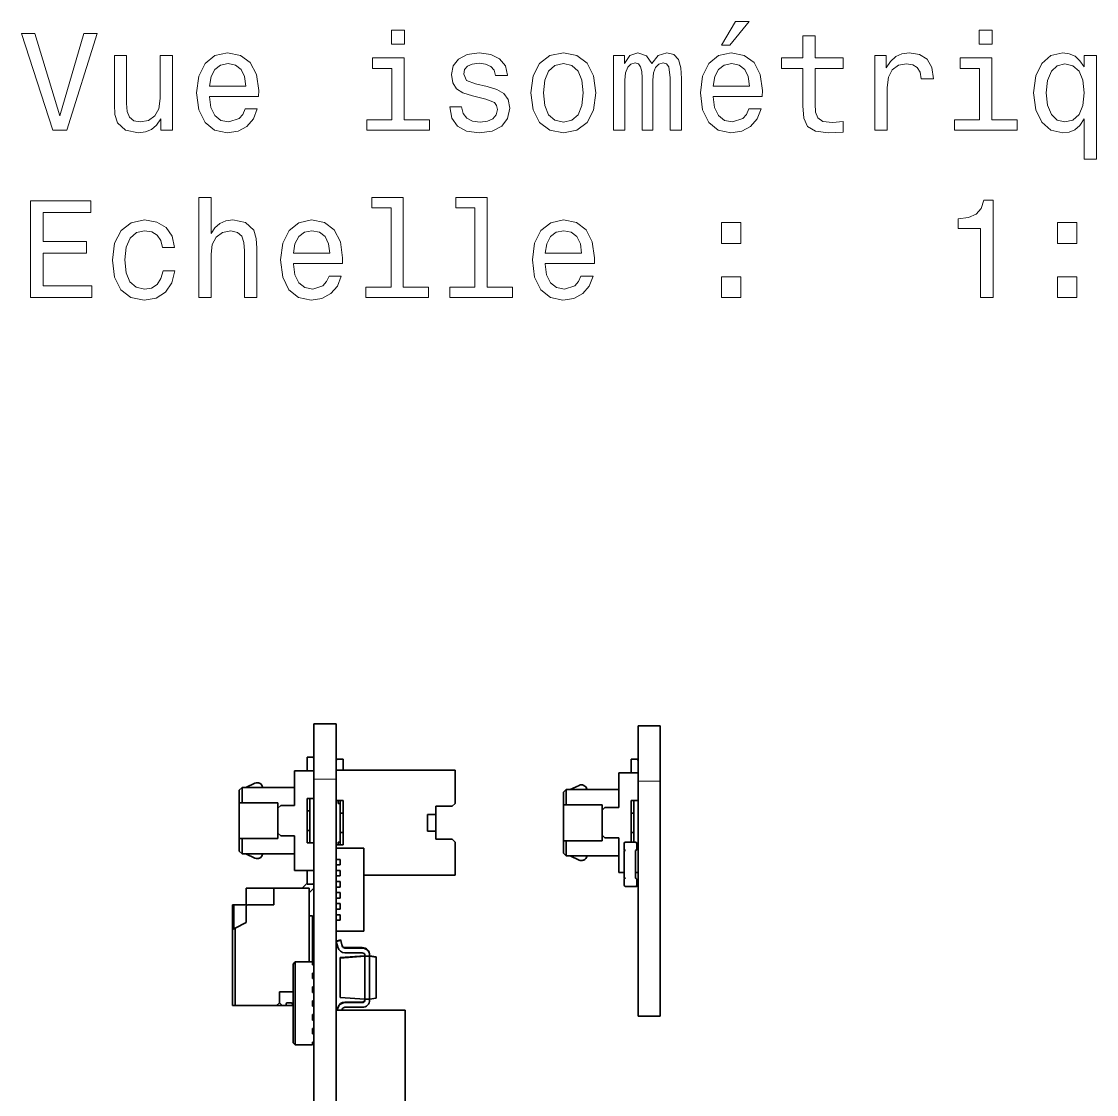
# Model space of a CAD drawing. Extents: x 386 to 1090, y 188 to 736.
# Drawn here: x 955.3 to 994.18, y 423.6 to 462.4 of the extents above; entities that cross this region are included whole.
import ezdxf

# ---------------------------------------------------------------- set-up
doc = ezdxf.new("R2010")
doc.units = 0

msp = doc.modelspace()

# ---------------------------------------------------------------- linework, layer by layer
at = {"color": 7, "lineweight": 35, "ltscale": 0.020126}
for p, q in [((966.678, 437), (965.873, 437)), ((977.596, 436.925), (978.401, 436.925)), ((977.596, 426.425), (978.401, 426.425))]:
    msp.add_line(p, q, dxfattribs=at)
at = {"color": 7, "lineweight": 35, "ltscale": 0.05}
for p, q in [((965.873, 435), (965.873, 437)), ((966.678, 435), (966.678, 437)), ((977.596, 434.925), (977.596, 436.925)), ((978.401, 434.925), (978.401, 436.925))]:
    msp.add_line(p, q, dxfattribs=at)
at = {"color": 7, "lineweight": 35, "ltscale": 0.0125}
for p, q in [((965.623, 435.8), (965.623, 435.3)), ((965.623, 435.8), (965.623, 435.3)), ((965.623, 435.8), (965.623, 435.3)), ((965.623, 435.8), (965.623, 435.3)), ((965.623, 435.8), (965.623, 435.3)), ((965.623, 435.8), (965.623, 435.3)), ((965.623, 435.8), (965.623, 435.3)), ((965.623, 435.8), (965.623, 435.3)), ((965.623, 435.8), (965.623, 435.3)), ((965.623, 435.8), (965.623, 435.3)), ((965.623, 435.8), (965.623, 435.3)), ((965.623, 435.8), (965.623, 435.3)), ((965.623, 435.8), (965.623, 435.3)), ((965.623, 435.8), (965.623, 435.3)), ((965.623, 435.8), (965.623, 435.3)), ((965.623, 435.8), (965.623, 435.3)), ((965.623, 435.8), (965.623, 435.3)), ((965.623, 435.8), (965.623, 435.3)), ((965.623, 435.8), (965.623, 435.3)), ((965.623, 435.8), (965.623, 435.3)), ((965.623, 435.8), (965.623, 435.3)), ((965.623, 435.8), (965.623, 435.3)), ((965.623, 435.8), (965.623, 435.3)), ((965.623, 435.8), (965.623, 435.3)), ((965.623, 435.8), (965.623, 435.3)), ((965.623, 435.8), (965.623, 435.3)), ((965.623, 435.8), (965.623, 435.3)), ((965.623, 435.8), (965.623, 435.3)), ((965.623, 435.8), (965.623, 435.3)), ((965.623, 435.8), (965.623, 435.3)), ((965.623, 435.8), (965.623, 435.3)), ((965.623, 435.8), (965.623, 435.3)), ((965.623, 435.8), (965.623, 435.3)), ((965.623, 435.8), (965.623, 435.3)), ((965.623, 435.8), (965.623, 435.3)), ((965.623, 435.8), (965.623, 435.3)), ((965.623, 435.8), (965.623, 435.3)), ((977.346, 435.725), (977.346, 435.225)), ((977.346, 435.725), (977.346, 435.225)), ((977.346, 435.725), (977.346, 435.225)), ((977.346, 435.725), (977.346, 435.225)), ((977.346, 435.725), (977.346, 435.225)), ((977.346, 435.725), (977.346, 435.225)), ((977.346, 435.725), (977.346, 435.225)), ((977.346, 435.725), (977.346, 435.225)), ((977.346, 435.725), (977.346, 435.225)), ((977.346, 435.725), (977.346, 435.225)), ((977.346, 435.725), (977.346, 435.225)), ((977.346, 435.725), (977.346, 435.225)), ((977.346, 435.725), (977.346, 435.225)), ((977.346, 435.725), (977.346, 435.225)), ((977.346, 435.725), (977.346, 435.225)), ((977.346, 435.725), (977.346, 435.225)), ((977.346, 435.725), (977.346, 435.225)), ((977.346, 435.725), (977.346, 435.225)), ((977.346, 435.725), (977.346, 435.225)), ((977.346, 435.725), (977.346, 435.225)), ((977.346, 435.725), (977.346, 435.225)), ((977.346, 435.725), (977.346, 435.225)), ((977.346, 435.725), (977.346, 435.225)), ((977.346, 435.725), (977.346, 435.225)), ((977.346, 435.725), (977.346, 435.225)), ((977.346, 435.725), (977.346, 435.225)), ((977.346, 435.725), (977.346, 435.225)), ((977.346, 435.725), (977.346, 435.225)), ((977.346, 435.725), (977.346, 435.225)), ((977.346, 435.725), (977.346, 435.225)), ((977.346, 435.725), (977.346, 435.225)), ((977.346, 435.725), (977.346, 435.225)), ((977.346, 435.725), (977.346, 435.225)), ((977.346, 435.725), (977.346, 435.225)), ((977.346, 435.725), (977.346, 435.225)), ((977.346, 435.725), (977.346, 435.225)), ((977.346, 435.725), (977.346, 435.225)), ((965.173, 434.05), (964.673, 434.05)), ((965.173, 434.05), (964.673, 434.05)), ((964.673, 434.05), (965.173, 434.05)), ((966.828, 433.625), (966.828, 434.125)), ((976.896, 433.975), (976.396, 433.975)), ((976.896, 433.975), (976.396, 433.975)), ((976.396, 433.975), (976.896, 433.975)), ((966.828, 433.225), (966.828, 432.725)), ((964.673, 432.95), (965.173, 432.95)), ((964.673, 432.95), (965.173, 432.95)), ((976.396, 432.875), (976.896, 432.875)), ((976.396, 432.875), (976.896, 432.875)), ((965.623, 431.2), (965.623, 431.7)), ((965.623, 431.2), (965.623, 431.7)), ((965.623, 431.2), (965.623, 431.7)), ((965.623, 431.2), (965.623, 431.7)), ((965.623, 431.2), (965.623, 431.7)), ((965.623, 431.2), (965.623, 431.7)), ((965.623, 431.2), (965.623, 431.7)), ((965.623, 431.2), (965.623, 431.7)), ((965.623, 431.2), (965.623, 431.7)), ((965.623, 431.2), (965.623, 431.7)), ((965.623, 431.2), (965.623, 431.7)), ((965.623, 431.2), (965.623, 431.7)), ((965.623, 431.2), (965.623, 431.7)), ((965.623, 431.2), (965.623, 431.7)), ((965.623, 431.2), (965.623, 431.7)), ((965.623, 431.2), (965.623, 431.7)), ((965.623, 431.2), (965.623, 431.7)), ((965.623, 431.2), (965.623, 431.7)), ((965.623, 431.2), (965.623, 431.7)), ((965.623, 431.2), (965.623, 431.7)), ((965.623, 431.2), (965.623, 431.7)), ((965.623, 431.2), (965.623, 431.7)), ((965.623, 431.2), (965.623, 431.7)), ((965.623, 431.2), (965.623, 431.7)), ((965.623, 431.2), (965.623, 431.7)), ((965.623, 431.2), (965.623, 431.7)), ((965.623, 431.2), (965.623, 431.7)), ((965.623, 431.2), (965.623, 431.7)), ((965.623, 431.2), (965.623, 431.7)), ((965.623, 431.2), (965.623, 431.7)), ((965.623, 431.2), (965.623, 431.7)), ((965.623, 431.2), (965.623, 431.7)), ((965.623, 431.2), (965.623, 431.7)), ((965.623, 431.2), (965.623, 431.7)), ((965.623, 431.2), (965.623, 431.7)), ((965.623, 431.2), (965.623, 431.7)), ((965.623, 431.2), (965.623, 431.7)), ((965.123, 427.312), (964.623, 427.312))]:
    msp.add_line(p, q, dxfattribs=at)
at = {"color": 7, "lineweight": 35, "ltscale": 0.005}
for p, q in [((965.823, 435.8), (965.623, 435.8)), ((965.823, 435.8), (965.623, 435.8)), ((965.823, 435.8), (965.623, 435.8)), ((965.823, 435.8), (965.623, 435.8)), ((965.823, 435.8), (965.623, 435.8)), ((965.823, 435.8), (965.623, 435.8)), ((965.823, 435.8), (965.623, 435.8)), ((965.823, 435.8), (965.623, 435.8)), ((965.823, 435.8), (965.623, 435.8)), ((965.823, 435.8), (965.623, 435.8)), ((965.823, 435.8), (965.623, 435.8)), ((965.823, 435.8), (965.623, 435.8)), ((965.823, 435.8), (965.623, 435.8)), ((965.823, 435.8), (965.623, 435.8)), ((965.823, 435.8), (965.623, 435.8)), ((965.823, 435.8), (965.623, 435.8)), ((965.823, 435.8), (965.623, 435.8)), ((965.823, 435.8), (965.623, 435.8)), ((965.823, 435.8), (965.623, 435.8)), ((965.823, 435.8), (965.623, 435.8)), ((965.823, 435.8), (965.623, 435.8)), ((965.823, 435.8), (965.623, 435.8)), ((965.823, 435.8), (965.623, 435.8)), ((965.823, 435.8), (965.623, 435.8)), ((965.823, 435.8), (965.623, 435.8)), ((965.823, 435.8), (965.623, 435.8)), ((965.823, 435.8), (965.623, 435.8)), ((965.823, 435.8), (965.623, 435.8)), ((965.823, 435.8), (965.623, 435.8)), ((965.823, 435.8), (965.623, 435.8)), ((965.823, 435.8), (965.623, 435.8)), ((965.823, 435.8), (965.623, 435.8)), ((965.823, 435.8), (965.623, 435.8)), ((965.823, 435.8), (965.623, 435.8)), ((965.823, 435.8), (965.623, 435.8)), ((965.823, 435.8), (965.623, 435.8)), ((965.823, 435.8), (965.623, 435.8)), ((966.728, 435.725), (966.928, 435.725)), ((977.546, 435.725), (977.346, 435.725)), ((977.546, 435.725), (977.346, 435.725)), ((977.546, 435.725), (977.346, 435.725)), ((977.546, 435.725), (977.346, 435.725)), ((977.546, 435.725), (977.346, 435.725)), ((977.546, 435.725), (977.346, 435.725)), ((977.546, 435.725), (977.346, 435.725)), ((977.546, 435.725), (977.346, 435.725)), ((977.546, 435.725), (977.346, 435.725)), ((977.546, 435.725), (977.346, 435.725)), ((977.546, 435.725), (977.346, 435.725)), ((977.546, 435.725), (977.346, 435.725)), ((977.546, 435.725), (977.346, 435.725)), ((977.546, 435.725), (977.346, 435.725)), ((977.546, 435.725), (977.346, 435.725)), ((977.546, 435.725), (977.346, 435.725)), ((977.546, 435.725), (977.346, 435.725)), ((977.546, 435.725), (977.346, 435.725)), ((977.546, 435.725), (977.346, 435.725)), ((977.546, 435.725), (977.346, 435.725)), ((977.546, 435.725), (977.346, 435.725)), ((977.546, 435.725), (977.346, 435.725)), ((977.546, 435.725), (977.346, 435.725)), ((977.546, 435.725), (977.346, 435.725)), ((977.546, 435.725), (977.346, 435.725)), ((977.546, 435.725), (977.346, 435.725)), ((977.546, 435.725), (977.346, 435.725)), ((977.546, 435.725), (977.346, 435.725)), ((977.546, 435.725), (977.346, 435.725)), ((977.546, 435.725), (977.346, 435.725)), ((977.546, 435.725), (977.346, 435.725)), ((977.546, 435.725), (977.346, 435.725)), ((977.546, 435.725), (977.346, 435.725)), ((977.546, 435.725), (977.346, 435.725)), ((977.546, 435.725), (977.346, 435.725)), ((977.546, 435.725), (977.346, 435.725)), ((977.546, 435.725), (977.346, 435.725)), ((964.573, 434.15), (964.573, 433.95)), ((964.573, 434.15), (964.573, 433.95)), ((976.296, 434.075), (976.296, 433.875)), ((976.296, 434.075), (976.296, 433.875)), ((964.573, 433.05), (964.573, 432.85)), ((964.573, 433.05), (964.573, 432.85)), ((976.296, 432.975), (976.296, 432.775)), ((976.296, 432.975), (976.296, 432.775)), ((966.828, 431.9), (966.828, 432.1)), ((966.828, 431.9), (966.828, 432.1)), ((966.828, 431.5), (966.828, 431.7)), ((966.828, 431.5), (966.828, 431.7)), ((977.096, 431.625), (976.896, 431.625)), ((977.096, 431.625), (976.896, 431.625)), ((965.823, 431.2), (965.623, 431.2)), ((965.823, 431.2), (965.623, 431.2)), ((966.828, 431.1), (966.828, 431.3)), ((966.828, 431.1), (966.828, 431.3)), ((966.828, 430.7), (966.828, 430.9)), ((966.828, 430.7), (966.828, 430.9)), ((966.828, 430.3), (966.828, 430.5)), ((966.828, 430.3), (966.828, 430.5)), ((966.828, 429.9), (966.828, 430.1)), ((966.828, 429.9), (966.828, 430.1)), ((965.823, 427.99), (965.823, 427.79)), ((965.873, 427.99), (965.873, 427.79)), ((965.823, 427.49), (965.823, 427.29)), ((965.873, 427.49), (965.873, 427.29)), ((965.823, 426.99), (965.823, 426.79)), ((964.523, 426.812), (964.723, 426.812)), ((965.823, 426.49), (965.823, 426.29)), ((965.823, 425.99), (965.823, 425.79))]:
    msp.add_line(p, q, dxfattribs=at)
at = {"color": 7, "lineweight": 35, "ltscale": 0.01125}
for p, q in [((965.873, 435.75), (965.873, 435.3)), ((965.873, 435.75), (965.873, 435.3)), ((977.596, 435.675), (977.596, 435.225)), ((977.596, 435.675), (977.596, 435.225)), ((963.173, 434.6), (963.173, 434.15)), ((963.173, 434.15), (963.173, 434.6)), ((963.173, 434.15), (963.173, 434.6)), ((965.723, 434.3), (965.723, 433.85)), ((965.723, 434.3), (965.723, 433.85)), ((974.896, 434.525), (974.896, 434.075)), ((974.896, 434.075), (974.896, 434.525)), ((974.896, 434.075), (974.896, 434.525)), ((966.828, 434.225), (966.828, 433.775)), ((977.446, 434.225), (977.446, 433.775)), ((977.446, 434.225), (977.446, 433.775)), ((965.723, 433.15), (965.723, 432.7)), ((965.723, 433.15), (965.723, 432.7)), ((963.173, 432.85), (963.173, 432.4)), ((963.173, 432.4), (963.173, 432.85)), ((963.173, 432.4), (963.173, 432.85)), ((966.828, 433.075), (966.828, 432.625)), ((974.896, 432.775), (974.896, 432.325)), ((974.896, 432.325), (974.896, 432.775)), ((974.896, 432.325), (974.896, 432.775)), ((965.873, 431.25), (965.873, 431.7)), ((965.873, 431.25), (965.873, 431.7)), ((977.596, 431.175), (977.596, 431.625)), ((977.596, 431.175), (977.596, 431.625)), ((963.423, 430.462), (963.423, 430.912)), ((962.973, 430.462), (963.423, 430.462))]:
    msp.add_line(p, q, dxfattribs=at)
at = {"color": 7, "lineweight": 35, "ltscale": 0.01}
for p, q in [((966.928, 435.725), (966.928, 435.325)), ((964.623, 427.312), (964.623, 426.912))]:
    msp.add_line(p, q, dxfattribs=at)
at = {"color": 7, "lineweight": 35, "ltscale": 0.014999}
for p, q in [((965.173, 434.7), (965.173, 435.3)), ((970.878, 434.025), (970.278, 434.025)), ((970.278, 432.825), (970.878, 432.825)), ((965.173, 431.7), (965.173, 432.3))]:
    msp.add_line(p, q, dxfattribs=at)
at = {"color": 7, "lineweight": 35, "ltscale": 0.011249}
for p, q in [((965.623, 435.3), (965.173, 435.3)), ((977.346, 435.225), (976.896, 435.225))]:
    msp.add_line(p, q, dxfattribs=at)
at = {"color": 7, "lineweight": 35, "ltscale": 0.017499}
for p, q in [((965.873, 435.3), (965.173, 435.3)), ((965.873, 435.3), (965.173, 435.3)), ((977.596, 435.225), (976.896, 435.225)), ((977.596, 435.225), (976.896, 435.225)), ((965.873, 431.7), (965.173, 431.7)), ((965.873, 431.7), (965.173, 431.7))]:
    msp.add_line(p, q, dxfattribs=at)
at = {"color": 7, "lineweight": 35, "ltscale": 0.03125}
for p, q in [((965.173, 435.3), (965.173, 434.05)), ((965.173, 435.3), (965.173, 434.05)), ((976.896, 435.225), (976.896, 433.975)), ((976.896, 435.225), (976.896, 433.975)), ((965.173, 432.95), (965.173, 431.7)), ((965.173, 432.95), (965.173, 431.7)), ((976.896, 432.875), (976.896, 431.625)), ((976.896, 432.875), (976.896, 431.625))]:
    msp.add_line(p, q, dxfattribs=at)
at = {"color": 7, "lineweight": 35, "ltscale": 0.001625}
msp.add_line((965.688, 435.3), (965.623, 435.3), dxfattribs=at)
at = {"color": 7, "lineweight": 35, "ltscale": 0.000875854}
msp.add_line((965.688, 435.3), (965.723, 435.3), dxfattribs=at)
at = {"color": 7, "lineweight": 35, "ltscale": 0.003749}
for p, q in [((965.873, 435.3), (965.723, 435.3)), ((977.596, 435.225), (977.446, 435.225)), ((965.723, 432.7), (965.873, 432.7)), ((965.873, 432.7), (965.723, 432.7)), ((965.723, 432.7), (965.873, 432.7)), ((966.678, 432.5), (966.828, 432.5)), ((966.678, 432.1), (966.828, 432.1)), ((966.828, 432.1), (966.678, 432.1)), ((966.678, 431.9), (966.828, 431.9)), ((966.828, 431.9), (966.678, 431.9)), ((966.678, 431.7), (966.828, 431.7)), ((966.828, 431.7), (966.678, 431.7)), ((966.678, 431.5), (966.828, 431.5)), ((966.828, 431.5), (966.678, 431.5)), ((966.678, 431.3), (966.828, 431.3)), ((966.828, 431.3), (966.678, 431.3)), ((966.678, 431.1), (966.828, 431.1)), ((966.828, 431.1), (966.678, 431.1)), ((966.678, 430.9), (966.828, 430.9)), ((966.828, 430.9), (966.678, 430.9)), ((966.678, 430.7), (966.828, 430.7)), ((966.828, 430.7), (966.678, 430.7)), ((966.678, 430.5), (966.828, 430.5)), ((966.828, 430.5), (966.678, 430.5)), ((966.678, 430.3), (966.828, 430.3)), ((966.828, 430.3), (966.678, 430.3)), ((966.678, 430.1), (966.828, 430.1)), ((966.828, 430.1), (966.678, 430.1)), ((966.678, 429.9), (966.828, 429.9)), ((966.828, 429.9), (966.678, 429.9)), ((964.873, 426.812), (964.723, 426.812))]:
    msp.add_line(p, q, dxfattribs=at)
at = {"color": 7, "lineweight": 35, "ltscale": 0.0075}
for p, q in [((965.873, 435.3), (965.873, 435)), ((965.873, 435.3), (965.873, 435)), ((977.596, 435.225), (977.596, 434.925)), ((977.596, 435.225), (977.596, 434.925)), ((970.278, 434.025), (970.278, 433.725)), ((970.278, 433.725), (969.978, 433.725)), ((969.978, 433.125), (970.278, 433.125)), ((970.278, 433.125), (970.278, 432.825)), ((965.873, 428.29), (965.873, 427.99)), ((965.873, 427.79), (965.873, 427.49)), ((965.873, 427.29), (965.873, 426.99)), ((965.873, 426.79), (965.873, 426.49)), ((965.873, 426.29), (965.873, 425.99)), ((965.873, 425.79), (965.873, 425.49))]:
    msp.add_line(p, q, dxfattribs=at)
at = {"color": 7, "lineweight": 35, "ltscale": 0.1075}
msp.add_line((970.978, 435.325), (966.678, 435.325), dxfattribs=at)
at = {"color": 7, "lineweight": 35, "ltscale": 0.03}
for p, q in [((970.978, 434.125), (970.978, 435.325)), ((970.978, 431.525), (970.978, 432.725))]:
    msp.add_line(p, q, dxfattribs=at)
at = {"color": 7, "lineweight": 35, "ltscale": 0.015}
for p, q in [((976.896, 434.625), (976.896, 435.225)), ((969.978, 433.725), (969.978, 433.125)), ((970.278, 433.125), (970.278, 433.725)), ((976.896, 431.625), (976.896, 432.225)), ((963.423, 430.462), (963.423, 431.062)), ((964.423, 431.062), (964.423, 430.462)), ((963.423, 430.412), (963.423, 429.812))]:
    msp.add_line(p, q, dxfattribs=at)
at = {"color": 7, "lineweight": 35, "ltscale": 0.001627}
msp.add_line((977.411, 435.225), (977.346, 435.225), dxfattribs=at)
at = {"color": 7, "lineweight": 35, "ltscale": 0.000874329}
msp.add_line((977.411, 435.225), (977.446, 435.225), dxfattribs=at)
at = {"color": 7, "lineweight": 35, "ltscale": 0.003535}
for p, q in [((963.173, 434.6), (963.273, 434.7)), ((963.273, 434.7), (963.173, 434.6)), ((963.273, 434.7), (963.173, 434.6)), ((974.896, 434.525), (974.996, 434.625)), ((974.996, 434.625), (974.896, 434.525)), ((974.996, 434.625), (974.896, 434.525)), ((963.273, 432.3), (963.173, 432.4)), ((963.173, 432.4), (963.273, 432.3)), ((963.173, 432.4), (963.273, 432.3)), ((974.996, 432.225), (974.896, 432.325)), ((974.896, 432.325), (974.996, 432.225)), ((974.896, 432.325), (974.996, 432.225)), ((964.523, 426.812), (964.623, 426.912))]:
    msp.add_line(p, q, dxfattribs=at)
at = {"color": 7, "lineweight": 35, "ltscale": 0.003572}
msp.add_line((963.273, 434.7), (963.416, 434.7), dxfattribs=at)
at = {"color": 7, "lineweight": 35, "ltscale": 0.01375}
for p, q in [((963.273, 434.15), (963.273, 434.7)), ((963.273, 434.15), (963.273, 434.7)), ((974.996, 434.075), (974.996, 434.625)), ((974.996, 434.075), (974.996, 434.625)), ((963.273, 432.3), (963.273, 432.85)), ((963.273, 432.3), (963.273, 432.85)), ((974.996, 432.225), (974.996, 432.775)), ((974.996, 432.225), (974.996, 432.775))]:
    msp.add_line(p, q, dxfattribs=at)
at = {"color": 7, "lineweight": 35, "ltscale": 0.047501}
for p, q in [((963.273, 434.7), (965.173, 434.7)), ((963.273, 434.7), (965.173, 434.7)), ((974.996, 434.625), (976.896, 434.625)), ((974.996, 434.625), (976.896, 434.625)), ((963.273, 432.3), (965.173, 432.3)), ((963.273, 432.3), (965.173, 432.3)), ((974.996, 432.225), (976.896, 432.225)), ((974.996, 432.225), (976.896, 432.225))]:
    msp.add_line(p, q, dxfattribs=at)
at = {"color": 7, "lineweight": 35, "ltscale": 0.008896}
for p, q in [((963.738, 434.851), (963.416, 434.7)), ((963.738, 434.851), (963.416, 434.7)), ((963.738, 434.851), (963.416, 434.7)), ((963.738, 434.851), (963.416, 434.7)), ((963.738, 434.851), (963.416, 434.7)), ((963.738, 434.851), (963.416, 434.7)), ((963.738, 434.851), (963.416, 434.7)), ((963.738, 434.851), (963.416, 434.7)), ((963.738, 434.851), (963.416, 434.7)), ((963.738, 434.851), (963.416, 434.7)), ((963.738, 434.851), (963.416, 434.7)), ((963.738, 434.851), (963.416, 434.7)), ((963.738, 434.851), (963.416, 434.7)), ((963.738, 434.851), (963.416, 434.7)), ((963.738, 434.851), (963.416, 434.7)), ((963.738, 434.851), (963.416, 434.7)), ((963.738, 434.851), (963.416, 434.7)), ((963.738, 434.851), (963.416, 434.7)), ((963.738, 434.851), (963.416, 434.7)), ((963.738, 434.851), (963.416, 434.7)), ((963.738, 434.851), (963.416, 434.7)), ((963.738, 434.851), (963.416, 434.7)), ((963.738, 434.851), (963.416, 434.7)), ((963.738, 434.851), (963.416, 434.7)), ((963.738, 434.851), (963.416, 434.7)), ((963.738, 434.851), (963.416, 434.7)), ((963.738, 434.851), (963.416, 434.7)), ((963.738, 434.851), (963.416, 434.7)), ((963.738, 434.851), (963.416, 434.7)), ((963.738, 434.851), (963.416, 434.7)), ((963.738, 434.851), (963.416, 434.7)), ((963.738, 434.851), (963.416, 434.7)), ((963.738, 434.851), (963.416, 434.7)), ((963.738, 434.851), (963.416, 434.7)), ((963.738, 434.851), (963.416, 434.7)), ((963.738, 434.851), (963.416, 434.7)), ((963.738, 434.851), (963.416, 434.7)), ((963.738, 432.149), (963.416, 432.3)), ((963.738, 432.149), (963.416, 432.3)), ((975.461, 432.074), (975.139, 432.225)), ((975.461, 432.074), (975.139, 432.225))]:
    msp.add_line(p, q, dxfattribs=at)
at = {"color": 7, "lineweight": 35, "ltscale": 0.015179}
for p, q in [((964.023, 434.7), (963.416, 434.7)), ((975.746, 434.625), (975.139, 434.625))]:
    msp.add_line(p, q, dxfattribs=at)
at = {"color": 7, "lineweight": 35, "ltscale": 0.000433312}
for p, q in [((964.023, 434.7), (964.017, 434.716)), ((964.023, 434.7), (964.017, 434.716)), ((964.023, 434.7), (964.017, 434.716)), ((964.023, 432.3), (964.017, 432.284)), ((964.023, 432.3), (964.017, 432.284)), ((964.023, 432.3), (964.017, 432.284)), ((964.023, 432.3), (964.017, 432.284))]:
    msp.add_line(p, q, dxfattribs=at)
at = {"color": 7, "lineweight": 35, "ltscale": 0.000433549}
for p, q in [((964.023, 434.7), (964.018, 434.716)), ((975.746, 434.625), (975.741, 434.641)), ((975.746, 434.625), (975.741, 434.641)), ((975.746, 434.625), (975.741, 434.641)), ((964.023, 432.3), (964.018, 432.284)), ((975.746, 432.225), (975.741, 432.208))]:
    msp.add_line(p, q, dxfattribs=at)
at = {"color": 7, "lineweight": 35, "ltscale": 0.028749}
for p, q in [((964.023, 434.7), (965.173, 434.7)), ((975.746, 434.625), (976.896, 434.625))]:
    msp.add_line(p, q, dxfattribs=at)
at = {"color": 7, "lineweight": 35, "ltscale": 0.016251}
for p, q in [((965.173, 434.05), (965.173, 434.7)), ((965.173, 432.95), (965.173, 432.3))]:
    msp.add_line(p, q, dxfattribs=at)
at = {"color": 7, "lineweight": 13, "ltscale": 0.020126}
for p, q in [((966.678, 435), (965.873, 435)), ((977.596, 434.925), (978.401, 434.925))]:
    msp.add_line(p, q, dxfattribs=at)
at = {"color": 7, "lineweight": 35}
for p, q in [((965.873, 406), (965.873, 435)), ((966.678, 406), (966.678, 435)), ((969.178, 426.65), (969.178, 404.15))]:
    msp.add_line(p, q, dxfattribs=at)
at = {"color": 7, "lineweight": 35, "ltscale": 0.0175}
for p, q in [((965.873, 435), (965.873, 434.3)), ((965.873, 435), (965.873, 434.3)), ((977.596, 434.925), (977.596, 434.225)), ((977.596, 434.925), (977.596, 434.225)), ((964.573, 433.85), (964.573, 433.15)), ((964.573, 433.15), (964.573, 433.85)), ((965.723, 433.85), (965.723, 433.15)), ((965.723, 433.85), (965.723, 433.15)), ((966.828, 433.775), (966.828, 433.075)), ((966.928, 433.775), (966.928, 433.075)), ((976.296, 433.775), (976.296, 433.075)), ((976.296, 433.075), (976.296, 433.775)), ((977.446, 433.775), (977.446, 433.075)), ((977.446, 433.775), (977.446, 433.075))]:
    msp.add_line(p, q, dxfattribs=at)
at = {"color": 7, "lineweight": 35, "ltscale": 0.008897}
msp.add_line((975.461, 434.776), (975.139, 434.625), dxfattribs=at)
msp.add_line((975.461, 434.776), (975.139, 434.625), dxfattribs=at)
msp.add_line((975.461, 434.776), (975.139, 434.625), dxfattribs=at)
msp.add_line((975.461, 434.776), (975.139, 434.625), dxfattribs=at)
msp.add_line((975.461, 434.776), (975.139, 434.625), dxfattribs=at)
msp.add_line((975.461, 434.776), (975.139, 434.625), dxfattribs=at)
msp.add_line((975.461, 434.776), (975.139, 434.625), dxfattribs=at)
msp.add_line((975.461, 434.776), (975.139, 434.625), dxfattribs=at)
msp.add_line((975.461, 434.776), (975.139, 434.625), dxfattribs=at)
msp.add_line((975.461, 434.776), (975.139, 434.625), dxfattribs=at)
msp.add_line((975.461, 434.776), (975.139, 434.625), dxfattribs=at)
msp.add_line((975.461, 434.776), (975.139, 434.625), dxfattribs=at)
msp.add_line((975.461, 434.776), (975.139, 434.625), dxfattribs=at)
msp.add_line((975.461, 434.776), (975.139, 434.625), dxfattribs=at)
msp.add_line((975.461, 434.776), (975.139, 434.625), dxfattribs=at)
msp.add_line((975.461, 434.776), (975.139, 434.625), dxfattribs=at)
msp.add_line((975.461, 434.776), (975.139, 434.625), dxfattribs=at)
msp.add_line((975.461, 434.776), (975.139, 434.625), dxfattribs=at)
msp.add_line((975.461, 434.776), (975.139, 434.625), dxfattribs=at)
msp.add_line((975.461, 434.776), (975.139, 434.625), dxfattribs=at)
msp.add_line((975.461, 434.776), (975.139, 434.625), dxfattribs=at)
msp.add_line((975.461, 434.776), (975.139, 434.625), dxfattribs=at)
msp.add_line((975.461, 434.776), (975.139, 434.625), dxfattribs=at)
msp.add_line((975.461, 434.776), (975.139, 434.625), dxfattribs=at)
msp.add_line((975.461, 434.776), (975.139, 434.625), dxfattribs=at)
msp.add_line((975.461, 434.776), (975.139, 434.625), dxfattribs=at)
msp.add_line((975.461, 434.776), (975.139, 434.625), dxfattribs=at)
msp.add_line((975.461, 434.776), (975.139, 434.625), dxfattribs=at)
msp.add_line((975.461, 434.776), (975.139, 434.625), dxfattribs=at)
msp.add_line((975.461, 434.776), (975.139, 434.625), dxfattribs=at)
msp.add_line((975.461, 434.776), (975.139, 434.625), dxfattribs=at)
msp.add_line((975.461, 434.776), (975.139, 434.625), dxfattribs=at)
msp.add_line((975.461, 434.776), (975.139, 434.625), dxfattribs=at)
msp.add_line((975.461, 434.776), (975.139, 434.625), dxfattribs=at)
msp.add_line((975.461, 434.776), (975.139, 434.625), dxfattribs=at)
msp.add_line((975.461, 434.776), (975.139, 434.625), dxfattribs=at)
msp.add_line((975.461, 434.776), (975.139, 434.625), dxfattribs=at)
at = {"color": 7, "lineweight": 35, "ltscale": 0.2125}
for p, q in [((977.596, 434.925), (977.596, 426.425)), ((978.401, 434.925), (978.401, 426.425))]:
    msp.add_line(p, q, dxfattribs=at)
at = {"color": 7, "lineweight": 35, "ltscale": 0.039999}
msp.add_line((965.623, 432.7), (965.623, 434.3), dxfattribs=at)
msp.add_line((965.623, 432.7), (965.623, 434.3), dxfattribs=at)
at = {"color": 7, "lineweight": 35, "ltscale": 0.00625}
for p, q in [((965.623, 434.3), (965.873, 434.3)), ((965.623, 434.3), (965.873, 434.3)), ((966.928, 434.225), (966.678, 434.225)), ((977.346, 434.225), (977.596, 434.225)), ((977.346, 434.225), (977.596, 434.225)), ((965.873, 432.7), (965.623, 432.7)), ((965.873, 432.7), (965.623, 432.7)), ((966.678, 432.625), (966.928, 432.625)), ((964.873, 426.812), (965.123, 426.812))]:
    msp.add_line(p, q, dxfattribs=at)
at = {"color": 7, "lineweight": 35, "ltscale": 0.003574}
msp.add_line((974.996, 434.625), (975.139, 434.625), dxfattribs=at)
at = {"color": 7, "lineweight": 35, "ltscale": 0.000434273}
msp.add_line((975.746, 434.625), (975.741, 434.641), dxfattribs=at)
at = {"color": 7, "lineweight": 35, "ltscale": 0.01625}
for p, q in [((976.896, 433.975), (976.896, 434.625)), ((976.896, 432.875), (976.896, 432.225))]:
    msp.add_line(p, q, dxfattribs=at)
at = {"color": 7, "lineweight": 35, "ltscale": 0.0325}
for p, q in [((963.173, 434.15), (963.173, 432.85)), ((963.173, 432.85), (963.173, 434.15)), ((963.173, 432.85), (963.173, 434.15)), ((963.273, 434.15), (964.573, 434.15)), ((963.273, 434.15), (964.573, 434.15)), ((964.573, 434.15), (964.573, 432.85)), ((974.896, 434.075), (974.896, 432.775)), ((974.896, 432.775), (974.896, 434.075)), ((974.896, 432.775), (974.896, 434.075)), ((974.996, 434.075), (976.296, 434.075)), ((974.996, 434.075), (976.296, 434.075)), ((976.296, 434.075), (976.296, 432.775)), ((964.573, 432.85), (963.273, 432.85)), ((964.573, 432.85), (963.273, 432.85)), ((976.296, 432.775), (974.996, 432.775)), ((976.296, 432.775), (974.996, 432.775))]:
    msp.add_line(p, q, dxfattribs=at)
at = {"color": 7, "lineweight": 35, "ltscale": 0.002499}
for p, q in [((963.173, 434.15), (963.273, 434.15)), ((963.173, 434.15), (963.273, 434.15)), ((974.896, 434.075), (974.996, 434.075)), ((974.896, 434.075), (974.996, 434.075)), ((963.273, 432.85), (963.173, 432.85)), ((963.273, 432.85), (963.173, 432.85)), ((974.996, 432.775), (974.896, 432.775)), ((974.996, 432.775), (974.896, 432.775)), ((963.023, 426.812), (962.923, 426.812)), ((965.823, 425.49), (965.823, 425.39))]:
    msp.add_line(p, q, dxfattribs=at)
at = {"color": 7, "lineweight": 35, "ltscale": 0.003536}
for p, q in [((964.673, 434.05), (964.573, 433.95)), ((964.673, 434.05), (964.573, 433.95)), ((964.673, 434.05), (964.573, 433.95)), ((970.878, 434.025), (970.978, 434.125)), ((976.396, 433.975), (976.296, 433.875)), ((976.396, 433.975), (976.296, 433.875)), ((976.396, 433.975), (976.296, 433.875)), ((964.573, 433.05), (964.673, 432.95)), ((964.573, 433.05), (964.673, 432.95)), ((964.573, 433.05), (964.673, 432.95)), ((970.978, 432.725), (970.878, 432.825)), ((976.296, 432.975), (976.396, 432.875)), ((976.296, 432.975), (976.396, 432.875)), ((976.296, 432.975), (976.396, 432.875)), ((964.623, 426.912), (964.723, 426.812))]:
    msp.add_line(p, q, dxfattribs=at)
at = {"color": 7, "lineweight": 35, "ltscale": 0.022501}
msp.add_line((964.573, 433.95), (964.573, 433.05), dxfattribs=at)
msp.add_line((964.573, 433.95), (964.573, 433.05), dxfattribs=at)
at = {"color": 7, "lineweight": 35, "ltscale": 0.0025}
for p, q in [((966.753, 434.125), (966.753, 434.225)), ((966.753, 432.725), (966.753, 432.625)), ((965.823, 428.39), (965.823, 428.29))]:
    msp.add_line(p, q, dxfattribs=at)
at = {"color": 7, "lineweight": 35, "ltscale": 0.001875}
for p, q in [((966.753, 434.125), (966.828, 434.125)), ((966.753, 432.725), (966.828, 432.725)), ((964.873, 426.812), (964.873, 426.887))]:
    msp.add_line(p, q, dxfattribs=at)
at = {"color": 7, "lineweight": 35, "ltscale": 0.04}
msp.add_line((966.928, 432.625), (966.928, 434.225), dxfattribs=at)
at = {"color": 7, "lineweight": 35, "ltscale": 0.0375}
for p, q in [((977.346, 432.725), (977.346, 434.225)), ((977.346, 432.725), (977.346, 434.225)), ((963.023, 426.812), (964.523, 426.812))]:
    msp.add_line(p, q, dxfattribs=at)
at = {"color": 7, "lineweight": 35, "ltscale": 0.002501}
for p, q in [((965.623, 433.85), (965.723, 433.85)), ((965.623, 433.85), (965.723, 433.85)), ((966.928, 433.775), (966.828, 433.775)), ((977.346, 433.775), (977.446, 433.775)), ((977.346, 433.775), (977.446, 433.775)), ((965.723, 433.15), (965.623, 433.15)), ((965.723, 433.15), (965.623, 433.15)), ((965.723, 433.15), (965.623, 433.15)), ((966.928, 433.075), (966.828, 433.075)), ((977.446, 433.075), (977.346, 433.075)), ((977.446, 433.075), (977.346, 433.075)), ((977.446, 433.075), (977.346, 433.075)), ((965.723, 432.7), (965.623, 432.7))]:
    msp.add_line(p, q, dxfattribs=at)
at = {"color": 7, "lineweight": 35, "ltscale": 0.0225}
for p, q in [((976.296, 433.875), (976.296, 432.975)), ((976.296, 433.875), (976.296, 432.975)), ((962.923, 429.562), (962.923, 430.462))]:
    msp.add_line(p, q, dxfattribs=at)
at = {"color": 7, "lineweight": 35, "ltscale": 0.034999}
for p, q in [((963.173, 432.85), (964.573, 432.85)), ((974.896, 432.775), (976.296, 432.775))]:
    msp.add_line(p, q, dxfattribs=at)
at = {"color": 7, "lineweight": 35, "ltscale": 0.009}
for p, q in [((977.501, 432.725), (977.141, 432.725)), ((977.501, 431.125), (977.141, 431.125))]:
    msp.add_line(p, q, dxfattribs=at)
at = {"color": 7, "lineweight": 35, "ltscale": 0.00875}
msp.add_line((977.446, 433.075), (977.446, 432.725), dxfattribs=at)
msp.add_line((977.446, 433.075), (977.446, 432.725), dxfattribs=at)
at = {"color": 7, "lineweight": 35, "ltscale": 0.025}
for p, q in [((965.873, 432.7), (965.873, 431.7)), ((965.873, 432.7), (965.873, 431.7)), ((967.678, 432.5), (966.678, 432.5)), ((977.096, 431.425), (977.096, 432.425)), ((977.501, 431.425), (977.501, 432.425)), ((977.596, 432.625), (977.596, 431.625)), ((977.596, 432.625), (977.596, 431.625)), ((964.423, 431.062), (963.423, 431.062)), ((967.678, 429.5), (966.678, 429.5))]:
    msp.add_line(p, q, dxfattribs=at)
at = {"color": 7, "lineweight": 35, "ltscale": 0.075}
for p, q in [((967.678, 432.5), (967.678, 429.5)), ((965.198, 425.39), (965.198, 428.39))]:
    msp.add_line(p, q, dxfattribs=at)
at = {"color": 7, "lineweight": 35, "ltscale": 0.005251}
for p, q in [((977.096, 432.47), (977.096, 432.68)), ((977.546, 432.47), (977.546, 432.68))]:
    msp.add_line(p, q, dxfattribs=at)
at = {"color": 7, "lineweight": 35, "ltscale": 0.001126}
for p, q in [((977.141, 432.425), (977.096, 432.425)), ((977.141, 431.425), (977.096, 431.425))]:
    msp.add_line(p, q, dxfattribs=at)
at = {"color": 7, "lineweight": 35, "ltscale": 0.001248}
for p, q in [((977.546, 432.625), (977.596, 432.625)), ((977.596, 432.625), (977.546, 432.625))]:
    msp.add_line(p, q, dxfattribs=at)
at = {"color": 7, "lineweight": 35, "ltscale": 0.00125}
for p, q in [((977.596, 432.625), (977.546, 432.625)), ((977.596, 432.625), (977.546, 432.625)), ((977.546, 432.625), (977.596, 432.625)), ((962.923, 430.462), (962.973, 430.462)), ((965.873, 428.29), (965.823, 428.29)), ((965.873, 427.99), (965.823, 427.99)), ((965.873, 427.79), (965.823, 427.79)), ((965.873, 427.49), (965.823, 427.49)), ((965.873, 427.29), (965.823, 427.29)), ((965.873, 426.99), (965.823, 426.99)), ((965.873, 426.79), (965.823, 426.79)), ((965.873, 426.49), (965.823, 426.49)), ((965.873, 426.29), (965.823, 426.29)), ((965.873, 425.99), (965.823, 425.99)), ((965.873, 425.79), (965.823, 425.79)), ((965.873, 425.49), (965.823, 425.49))]:
    msp.add_line(p, q, dxfattribs=at)
at = {"color": 7, "lineweight": 35, "ltscale": 0.000432825}
msp.add_line((975.746, 432.225), (975.741, 432.208), dxfattribs=at)
msp.add_line((975.746, 432.225), (975.741, 432.208), dxfattribs=at)
msp.add_line((975.746, 432.225), (975.741, 432.208), dxfattribs=at)
msp.add_line((975.746, 432.225), (975.741, 432.208), dxfattribs=at)
at = {"color": 7, "lineweight": 35, "ltscale": 0.002374}
msp.add_line((977.596, 431.625), (977.501, 431.625), dxfattribs=at)
msp.add_line((977.596, 431.625), (977.501, 431.625), dxfattribs=at)
at = {"color": 7, "lineweight": 35, "ltscale": 0.006161}
msp.add_line((965.623, 431.237), (965.449, 431.062), dxfattribs=at)
at = {"color": 7, "lineweight": 35, "ltscale": 0.004689}
msp.add_line((965.873, 431.062), (965.873, 431.25), dxfattribs=at)
at = {"color": 7, "lineweight": 35, "ltscale": 0.0825}
msp.add_line((970.978, 431.525), (967.678, 431.525), dxfattribs=at)
at = {"color": 7, "lineweight": 35, "ltscale": 0.00525}
for p, q in [((977.096, 431.17), (977.096, 431.38)), ((977.546, 431.17), (977.546, 431.38))]:
    msp.add_line(p, q, dxfattribs=at)
at = {"color": 7, "lineweight": 35, "ltscale": 0.031999}
msp.add_line((965.703, 431.062), (964.423, 431.062), dxfattribs=at)
at = {"color": 7, "lineweight": 35, "ltscale": 0.00601}
msp.add_line((965.703, 430.892), (965.873, 431.062), dxfattribs=at)
at = {"color": 7, "lineweight": 35, "ltscale": 0.066811}
msp.add_line((965.703, 428.39), (965.703, 431.062), dxfattribs=at)
at = {"color": 7, "lineweight": 35, "ltscale": 0.001125}
msp.add_line((977.546, 431.125), (977.501, 431.125), dxfattribs=at)
at = {"color": 7, "lineweight": 35, "ltscale": 0.001109}
msp.add_line((977.546, 431.125), (977.502, 431.125), dxfattribs=at)
at = {"color": 7, "lineweight": 35, "ltscale": 0.021875}
msp.add_line((962.973, 430.462), (962.973, 429.587), dxfattribs=at)
at = {"color": 7, "lineweight": 35, "ltscale": 0.001767}
for p, q in [((963.473, 430.462), (963.423, 430.412)), ((965.823, 426.937), (965.873, 426.987))]:
    msp.add_line(p, q, dxfattribs=at)
at = {"color": 7, "lineweight": 35, "ltscale": 0.02375}
msp.add_line((964.423, 430.462), (963.473, 430.462), dxfattribs=at)
at = {"color": 7, "lineweight": 35, "ltscale": 0.003}
msp.add_line((965.823, 430.062), (965.703, 430.062), dxfattribs=at)
at = {"color": 7, "lineweight": 35, "ltscale": 0.041811}
msp.add_line((965.823, 428.39), (965.823, 430.062), dxfattribs=at)
at = {"color": 7, "lineweight": 35, "ltscale": 0.002794}
msp.add_line((962.923, 429.562), (963.023, 429.612), dxfattribs=at)
at = {"color": 7, "lineweight": 35, "ltscale": 0.011181}
msp.add_line((963.023, 429.612), (963.423, 429.812), dxfattribs=at)
at = {"color": 7, "lineweight": 35, "ltscale": 0.07}
msp.add_line((963.023, 429.612), (963.023, 426.812), dxfattribs=at)
at = {"color": 7, "lineweight": 35, "ltscale": 0.06875}
msp.add_line((962.923, 426.812), (962.923, 429.562), dxfattribs=at)
at = {"color": 7, "lineweight": 35, "ltscale": 0.004249}
for p, q in [((966.842, 429.19), (966.678, 429.146)), ((966.842, 429.17), (966.678, 429.126))]:
    msp.add_line(p, q, dxfattribs=at)
at = {"color": 7, "lineweight": 35, "ltscale": 0.000482263}
msp.add_line((966.678, 429.146), (966.683, 429.127), dxfattribs=at)
at = {"color": 7, "lineweight": 35, "ltscale": 0.005329}
for p, q in [((966.678, 429.126), (966.733, 428.92)), ((966.897, 428.964), (966.842, 429.17))]:
    msp.add_line(p, q, dxfattribs=at)
at = {"color": 7, "lineweight": 35, "ltscale": 0.000483393}
msp.add_line((966.847, 429.171), (966.842, 429.19), dxfattribs=at)
at = {"color": 7, "lineweight": 35, "ltscale": 0.015601}
for p, q in [((967.618, 428.91), (966.994, 428.91)), ((967.618, 428.89), (966.994, 428.89)), ((966.994, 428.72), (967.618, 428.72)), ((966.994, 426.94), (967.618, 426.94)), ((966.994, 426.92), (967.618, 426.92)), ((967.618, 426.75), (966.994, 426.75))]:
    msp.add_line(p, q, dxfattribs=at)
at = {"color": 7, "lineweight": 35, "ltscale": 0.022305}
for p, q in [((966.828, 428.553), (967.718, 428.615)), ((966.828, 428.533), (967.718, 428.595)), ((966.828, 427.107), (967.718, 427.045))]:
    msp.add_line(p, q, dxfattribs=at)
at = {"color": 7, "lineweight": 35, "ltscale": 0.000499725}
for p, q in [((966.828, 428.533), (966.828, 428.553)), ((967.718, 428.615), (967.718, 428.595)), ((968.128, 428.581), (968.128, 428.561))]:
    msp.add_line(p, q, dxfattribs=at)
at = {"color": 7, "lineweight": 35, "ltscale": 0.035638}
msp.add_line((966.828, 427.107), (966.828, 428.533), dxfattribs=at)
at = {"color": 7, "lineweight": 35, "ltscale": 0.000624847}
for p, q in [((967.718, 428.62), (967.718, 428.595)), ((967.888, 428.595), (967.888, 428.62))]:
    msp.add_line(p, q, dxfattribs=at)
at = {"color": 7, "lineweight": 35, "ltscale": 0.03875}
for p, q in [((967.718, 428.595), (967.718, 427.045)), ((967.888, 428.595), (967.888, 427.045))]:
    msp.add_line(p, q, dxfattribs=at)
at = {"color": 7, "lineweight": 35, "ltscale": 0.00425}
for p, q in [((967.888, 428.595), (967.718, 428.595)), ((967.888, 428.595), (967.718, 428.595)), ((967.888, 427.045), (967.718, 427.045))]:
    msp.add_line(p, q, dxfattribs=at)
at = {"color": 7, "lineweight": 35, "ltscale": 0.00062561}
for p, q in [((967.888, 428.615), (967.888, 428.64)), ((967.718, 427.02), (967.718, 427.045)), ((967.888, 427.045), (967.888, 427.02))]:
    msp.add_line(p, q, dxfattribs=at)
at = {"color": 7, "lineweight": 35, "ltscale": 0.006059}
for p, q in [((968.128, 428.581), (967.888, 428.615)), ((968.128, 428.561), (967.888, 428.595)), ((968.128, 427.079), (967.888, 427.045))]:
    msp.add_line(p, q, dxfattribs=at)
at = {"color": 7, "lineweight": 35, "ltscale": 0.037064}
msp.add_line((968.128, 428.561), (968.128, 427.079), dxfattribs=at)
at = {"color": 7, "lineweight": 35, "ltscale": 0.002652}
for p, q in [((965.198, 428.39), (965.123, 428.315)), ((965.123, 425.465), (965.198, 425.39))]:
    msp.add_line(p, q, dxfattribs=at)
at = {"color": 7, "lineweight": 35, "ltscale": 0.07125}
msp.add_line((965.123, 428.315), (965.123, 425.465), dxfattribs=at)
at = {"color": 7, "lineweight": 35, "ltscale": 0.015625}
for p, q in [((965.198, 428.39), (965.823, 428.39)), ((965.198, 425.39), (965.823, 425.39))]:
    msp.add_line(p, q, dxfattribs=at)
at = {"color": 7, "lineweight": 35, "ltscale": 0.004062}
msp.add_line((964.898, 426.912), (965.06, 426.912), dxfattribs=at)
at = {"color": 7, "lineweight": 35, "ltscale": 0.000250244}
msp.add_line((965.085, 426.877), (965.085, 426.887), dxfattribs=at)
at = {"color": 7, "lineweight": 35, "ltscale": 0.000311279}
msp.add_line((965.11, 426.852), (965.123, 426.852), dxfattribs=at)
at = {"color": 7, "lineweight": 35, "ltscale": 0.0625}
msp.add_line((969.178, 426.65), (966.678, 426.65), dxfattribs=at)
at = {"color": 7, "lineweight": 35, "ltscale": 0.001809}
msp.add_line((966.714, 426.65), (966.733, 426.72), dxfattribs=at)
at = {"color": 7, "lineweight": 35, "ltscale": 0.000482656}
msp.add_line((966.728, 426.721), (966.733, 426.74), dxfattribs=at)
at = {"color": 7, "lineweight": 35, "ltscale": 0.000669949}
msp.add_line((966.897, 426.676), (966.89, 426.65), dxfattribs=at)
at = {"color": 7, "lineweight": 13}
for points in [[(980.619, 461.542), (980.917, 461.542), (981.618, 462.399), (981.124, 462.399)], [(957.557, 461.97), (956.679, 458.99), (955.776, 461.97), (955.297, 461.97), (956.427, 458.465), (956.931, 458.465), (958.036, 461.97)], [(969.151, 462.086), (968.682, 462.086), (968.682, 461.582), (969.151, 461.582)], [(983.554, 460.704), (983.554, 459.348), (983.585, 458.909), (983.726, 458.607), (984.008, 458.43), (984.487, 458.369), (985.012, 458.395), (985.012, 458.778), (984.629, 458.748), (984.281, 458.788), (984.094, 458.914), (984.013, 459.126), (983.998, 459.424), (983.998, 460.704), (985.012, 460.704), (985.012, 461.083), (983.998, 461.083), (983.998, 461.875), (983.554, 461.875), (983.554, 461.083), (982.788, 461.083), (982.788, 460.704)], [(990.403, 462.086), (989.934, 462.086), (989.934, 461.582), (990.403, 461.582)], [(960.759, 461.174), (960.315, 461.174), (960.315, 459.61), (960.265, 459.247), (960.119, 458.985), (959.892, 458.823), (959.594, 458.773), (959.357, 458.813), (959.206, 458.934), (959.12, 459.141), (959.1, 459.434), (959.1, 461.174), (958.656, 461.174), (958.656, 459.393), (958.671, 459.035), (958.767, 458.738), (959.06, 458.465), (959.529, 458.369), (959.781, 458.405), (959.997, 458.496), (960.184, 458.652), (960.335, 458.879), (960.335, 458.465), (960.759, 458.465)], [(962.096, 459.691), (963.871, 459.691), (963.876, 459.898), (963.795, 460.478), (963.573, 460.911), (963.22, 461.174), (962.751, 461.269), (962.292, 461.168), (961.939, 460.886), (961.712, 460.427), (961.632, 459.822), (961.707, 459.202), (961.934, 458.748), (962.282, 458.465), (962.736, 458.369), (963.129, 458.435), (963.452, 458.607), (963.689, 458.879), (963.825, 459.242), (963.387, 459.242), (963.296, 459.04), (963.165, 458.889), (962.792, 458.768), (962.504, 458.823), (962.287, 459), (962.146, 459.287), (962.096, 459.676)], [(972.142, 460.044), (971.713, 460.145), (971.395, 460.261), (971.289, 460.498), (971.32, 460.664), (971.425, 460.785), (971.597, 460.861), (971.844, 460.891), (972.081, 460.861), (972.268, 460.77), (972.389, 460.634), (972.439, 460.452), (972.873, 460.452), (972.873, 460.462), (972.797, 460.79), (972.59, 461.047), (972.268, 461.209), (971.844, 461.269), (971.415, 461.209), (971.103, 461.042), (970.906, 460.795), (970.846, 460.483), (970.891, 460.18), (971.032, 459.968), (971.264, 459.817), (971.602, 459.711), (972.096, 459.59), (972.399, 459.464), (972.479, 459.363), (972.51, 459.212), (972.464, 459.025), (972.343, 458.884), (972.147, 458.793), (971.884, 458.763), (971.607, 458.793), (971.405, 458.899), (971.269, 459.07), (971.214, 459.308), (970.785, 459.308), (970.856, 458.904), (971.062, 458.612), (971.39, 458.435), (971.844, 458.369), (972.318, 458.435), (972.666, 458.612), (972.878, 458.894), (972.954, 459.262), (972.898, 459.58), (972.742, 459.797), (972.485, 459.938)], [(973.72, 459.817), (973.801, 459.202), (974.033, 458.748), (974.401, 458.465), (974.895, 458.369), (975.384, 458.465), (975.753, 458.743), (975.985, 459.197), (976.07, 459.817), (975.985, 460.432), (975.753, 460.891), (975.384, 461.168), (974.895, 461.269), (974.401, 461.168), (974.033, 460.886), (973.801, 460.432)], [(976.711, 458.465), (977.119, 458.465), (977.119, 460.276), (977.145, 460.548), (977.22, 460.745), (977.336, 460.861), (977.487, 460.906), (977.608, 460.866), (977.689, 460.765), (977.729, 460.594), (977.745, 460.367), (977.745, 458.465), (978.128, 458.465), (978.128, 460.276), (978.153, 460.543), (978.229, 460.74), (978.35, 460.861), (978.501, 460.906), (978.622, 460.866), (978.703, 460.765), (978.753, 460.367), (978.753, 458.465), (979.162, 458.465), (979.162, 460.336), (979.137, 460.725), (979.056, 461.022), (978.895, 461.204), (978.632, 461.269), (978.325, 461.168), (978.088, 460.876), (977.901, 461.163), (977.588, 461.269), (977.301, 461.168), (977.104, 460.886), (977.104, 461.174), (976.711, 461.174)], [(980.312, 459.691), (982.087, 459.691), (982.092, 459.898), (982.011, 460.478), (981.789, 460.911), (981.436, 461.174), (980.967, 461.269), (980.508, 461.168), (980.155, 460.886), (979.928, 460.427), (979.848, 459.822), (979.923, 459.202), (980.15, 458.748), (980.498, 458.465), (980.952, 458.369), (981.346, 458.435), (981.668, 458.607), (981.905, 458.879), (982.042, 459.242), (981.603, 459.242), (981.512, 459.04), (981.381, 458.889), (981.008, 458.768), (980.72, 458.823), (980.503, 459), (980.362, 459.287), (980.312, 459.676)], [(986.162, 458.465), (986.606, 458.465), (986.606, 460.014), (986.651, 460.387), (986.787, 460.654), (987.009, 460.815), (987.307, 460.871), (987.529, 460.836), (987.695, 460.735), (987.796, 460.563), (987.831, 460.331), (988.28, 460.331), (988.219, 460.74), (988.053, 461.032), (987.776, 461.209), (987.397, 461.269), (987.14, 461.229), (986.918, 461.128), (986.722, 460.957), (986.565, 460.725), (986.565, 461.174), (986.162, 461.174)], [(993.732, 460.755), (993.575, 460.982), (993.399, 461.143), (993.192, 461.234), (992.955, 461.269), (992.526, 461.168), (992.193, 460.886), (991.977, 460.432), (991.901, 459.822), (991.977, 459.207), (992.193, 458.753), (992.526, 458.465), (992.955, 458.369), (993.192, 458.4), (993.394, 458.485), (993.57, 458.642), (993.732, 458.879), (993.732, 457.416), (994.175, 457.416), (994.175, 461.174), (993.732, 461.174)], [(962.096, 460.064), (962.151, 460.412), (962.287, 460.669), (962.494, 460.826), (962.766, 460.881), (963.034, 460.826), (963.24, 460.669), (963.366, 460.412), (963.412, 460.064)], [(969.136, 458.839), (969.136, 461.083), (967.996, 461.083), (967.996, 460.704), (968.692, 460.704), (968.692, 458.839), (967.784, 458.839), (967.784, 458.465), (970.054, 458.465), (970.054, 458.839)], [(974.174, 459.822), (974.219, 460.276), (974.361, 460.604), (974.588, 460.805), (974.895, 460.876), (975.198, 460.805), (975.425, 460.609), (975.566, 460.276), (975.616, 459.822), (975.566, 459.363), (975.425, 459.03), (975.198, 458.828), (974.895, 458.763), (974.588, 458.828), (974.361, 459.03), (974.219, 459.363)], [(980.312, 460.064), (980.367, 460.412), (980.503, 460.669), (980.71, 460.826), (980.982, 460.881), (981.25, 460.826), (981.456, 460.669), (981.583, 460.412), (981.628, 460.064)], [(990.388, 458.839), (990.388, 461.083), (989.248, 461.083), (989.248, 460.704), (989.944, 460.704), (989.944, 458.839), (989.036, 458.839), (989.036, 458.465), (991.306, 458.465), (991.306, 458.839)], [(992.355, 459.822), (992.4, 460.271), (992.542, 460.599), (992.753, 460.8), (993.031, 460.871), (993.323, 460.8), (993.545, 460.604), (993.676, 460.276), (993.727, 459.822), (993.676, 459.363), (993.545, 459.035), (993.323, 458.833), (993.031, 458.768), (992.753, 458.833), (992.542, 459.035), (992.4, 459.368)], [(955.62, 452.418), (957.839, 452.418), (957.839, 452.842), (956.084, 452.842), (956.084, 454.027), (957.647, 454.027), (957.647, 454.446), (956.084, 454.446), (956.084, 455.495), (957.799, 455.495), (957.799, 455.918), (955.62, 455.918)], [(961.707, 452.418), (962.151, 452.418), (962.151, 453.982), (962.196, 454.34), (962.343, 454.602), (962.57, 454.764), (962.872, 454.824), (963.114, 454.774), (963.266, 454.637), (963.341, 454.411), (963.366, 454.108), (963.366, 452.418), (963.81, 452.418), (963.81, 454.199), (963.79, 454.557), (963.699, 454.854), (963.402, 455.127), (962.938, 455.223), (962.686, 455.187), (962.469, 455.091), (962.287, 454.94), (962.151, 454.733), (962.151, 456.039), (961.707, 456.039)], [(968.662, 455.666), (968.662, 452.792), (967.749, 452.792), (967.749, 452.418), (970.013, 452.418), (970.013, 452.792), (969.106, 452.792), (969.106, 456.039), (967.966, 456.039), (967.966, 455.666)], [(971.698, 455.666), (971.698, 452.792), (970.785, 452.792), (970.785, 452.418), (973.049, 452.418), (973.049, 452.792), (972.142, 452.792), (972.142, 456.039), (971.002, 456.039), (971.002, 455.666)], [(989.985, 452.418), (990.443, 452.418), (990.443, 455.944), (990.101, 455.944), (990.01, 455.636), (989.828, 455.429), (989.551, 455.308), (989.168, 455.268), (989.168, 454.91), (989.985, 454.91)], [(960.396, 454.229), (960.835, 454.229), (960.744, 454.632), (960.527, 454.95), (960.189, 455.147), (959.75, 455.223), (959.266, 455.122), (958.898, 454.839), (958.666, 454.38), (958.585, 453.765), (958.661, 453.155), (958.888, 452.701), (959.246, 452.418), (959.735, 452.323), (960.169, 452.398), (960.507, 452.61), (960.739, 452.943), (960.84, 453.387), (960.416, 453.387), (960.34, 453.104), (960.199, 452.893), (959.997, 452.761), (959.75, 452.721), (959.443, 452.787), (959.221, 452.988), (959.085, 453.316), (959.039, 453.78), (959.085, 454.234), (959.226, 454.562), (959.453, 454.764), (959.75, 454.834), (960.013, 454.789), (960.209, 454.673), (960.34, 454.481)], [(965.132, 453.644), (966.907, 453.644), (966.912, 453.851), (966.831, 454.431), (966.609, 454.864), (966.256, 455.127), (965.787, 455.223), (965.328, 455.122), (964.975, 454.839), (964.748, 454.38), (964.668, 453.775), (964.743, 453.155), (964.97, 452.701), (965.318, 452.418), (965.772, 452.323), (966.165, 452.388), (966.488, 452.56), (966.725, 452.832), (966.861, 453.195), (966.423, 453.195), (966.332, 452.993), (966.201, 452.842), (965.828, 452.721), (965.54, 452.777), (965.323, 452.953), (965.182, 453.241), (965.132, 453.629)], [(974.24, 453.644), (976.015, 453.644), (976.02, 453.851), (975.939, 454.431), (975.717, 454.864), (975.364, 455.127), (974.895, 455.223), (974.436, 455.122), (974.083, 454.839), (973.856, 454.38), (973.776, 453.775), (973.851, 453.155), (974.078, 452.701), (974.426, 452.418), (974.88, 452.323), (975.273, 452.388), (975.596, 452.56), (975.833, 452.832), (975.969, 453.195), (975.531, 453.195), (975.44, 452.993), (975.309, 452.842), (974.936, 452.721), (974.648, 452.777), (974.431, 452.953), (974.29, 453.241), (974.24, 453.629)], [(980.619, 454.375), (981.315, 454.375), (981.315, 455.127), (980.619, 455.127)], [(992.763, 454.375), (993.459, 454.375), (993.459, 455.127), (992.763, 455.127)], [(965.132, 454.017), (965.187, 454.365), (965.323, 454.622), (965.53, 454.779), (965.802, 454.834), (966.07, 454.779), (966.276, 454.622), (966.402, 454.365), (966.448, 454.017)], [(974.24, 454.017), (974.295, 454.365), (974.431, 454.622), (974.638, 454.779), (974.91, 454.834), (975.178, 454.779), (975.384, 454.622), (975.51, 454.365), (975.556, 454.017)], [(980.619, 452.418), (981.315, 452.418), (981.315, 453.17), (980.619, 453.17)], [(992.763, 452.418), (993.459, 452.418), (993.459, 453.17), (992.763, 453.17)]]:
    msp.add_lwpolyline(points, close=True, dxfattribs=at)
at = {"color": 7, "lineweight": 35}
for centre, radius, start, end in [((965.823, 435.75), 0.05, 360, 90), ((965.823, 435.75), 0.0501, 45.0404, 89.9479), ((965.823, 435.75), 0.0501, 45.0404, 89.9479), ((965.823, 435.75), 0.05, 360, 90), ((965.823, 435.75), 0.05, 0.0226, 89.9838), ((965.823, 435.75), 0.05, 0, 90), ((966.728, 435.675), 0.05, 90, 180), ((977.546, 435.675), 0.05, 360, 90), ((977.546, 435.675), 0.0501, 45.0404, 89.9479), ((977.546, 435.675), 0.0501, 45.0404, 89.9479), ((977.546, 435.675), 0.05, 360, 90), ((977.546, 435.675), 0.05, 0.0226, 89.9838), ((977.546, 435.675), 0.05, 0, 90), ((963.823, 434.67), 0.2, 13.4251, 115.1219), ((963.823, 434.67), 0.2, 13.4251, 115.1219), ((963.823, 434.67), 0.2, 13.4266, 115.1219), ((963.823, 434.67), 0.2, 13.4266, 115.1219), ((963.823, 434.67), 0.2, 13.4266, 115.1219), ((963.823, 434.67), 0.2, 13.4266, 115.1219), ((963.823, 434.67), 0.2, 13.4266, 115.1219), ((963.823, 434.67), 0.2, 13.4266, 115.1219), ((963.823, 434.67), 0.2, 13.4266, 115.1219), ((963.823, 434.67), 0.2, 13.4266, 115.1219), ((963.823, 434.67), 0.2, 13.4251, 115.1219), ((963.823, 434.67), 0.2, 13.4251, 115.1219), ((963.823, 434.67), 0.2, 13.4251, 115.1219), ((963.823, 434.67), 0.2, 13.4251, 115.1219), ((963.823, 434.67), 0.2, 13.4251, 115.1219), ((963.823, 434.67), 0.2, 13.4582, 115.0987), ((963.823, 434.67), 0.2, 90, 115.1219), ((963.823, 434.67), 0.2, 13.4266, 115.1219), ((963.823, 434.67), 0.2, 13.4251, 115.1219), ((963.823, 434.67), 0.2, 13.4251, 115.1219), ((963.823, 434.67), 0.2, 13.4266, 90), ((975.546, 434.595), 0.2, 13.4251, 115.1219), ((975.546, 434.595), 0.2, 13.4251, 115.1219), ((975.546, 434.595), 0.2, 13.4266, 115.1219), ((975.546, 434.595), 0.2, 13.4266, 115.1219), ((975.546, 434.595), 0.2, 13.4266, 115.1219), ((975.546, 434.595), 0.2, 13.4266, 115.1219), ((975.546, 434.595), 0.2, 13.4266, 115.1219), ((975.546, 434.595), 0.2, 13.4266, 115.1219), ((975.546, 434.595), 0.2, 13.4266, 115.1219), ((975.546, 434.595), 0.2, 13.4266, 115.1219), ((975.546, 434.595), 0.2, 13.4251, 115.1219), ((975.546, 434.595), 0.2, 13.4251, 115.1219), ((975.546, 434.595), 0.2, 13.4251, 115.1219), ((975.546, 434.595), 0.2, 13.4251, 115.1219), ((975.546, 434.595), 0.2, 13.4251, 115.1219), ((975.546, 434.595), 0.2, 13.4582, 115.0987), ((975.546, 434.595), 0.2, 90, 115.1219), ((975.546, 434.595), 0.2, 13.4266, 115.1219), ((975.546, 434.595), 0.2, 13.4251, 115.1219), ((975.546, 434.595), 0.2, 13.4251, 115.1219), ((975.546, 434.595), 0.2, 13.4266, 90), ((977.141, 432.68), 0.045, 90, 180), ((977.501, 432.68), 0.045, 0, 90), ((977.141, 432.47), 0.045, 180, 270), ((977.501, 432.47), 0.045, 270, 360), ((963.823, 432.33), 0.2, 244.8781, 346.5749), ((963.823, 432.33), 0.2, 244.8781, 270), ((963.823, 432.33), 0.2, 270, 346.5749), ((975.546, 432.255), 0.2, 244.8781, 346.5749), ((975.546, 432.255), 0.2, 244.8781, 270), ((975.546, 432.255), 0.2, 270, 346.5749), ((965.823, 431.25), 0.05, 270, 0), ((965.823, 431.25), 0.05, 270, 0), ((977.141, 431.38), 0.045, 90, 180), ((977.141, 431.17), 0.045, 180, 270), ((977.501, 431.38), 0.045, 0, 90), ((977.501, 431.17), 0.045, 270, 360), ((977.546, 431.175), 0.05, 270, 0), ((977.546, 431.175), 0.05, 270, 0), ((966.994, 428.99), 0.27, 195, 270), ((966.994, 429.01), 0.1, 195, 270), ((966.994, 428.99), 0.1, 195, 270), ((967.618, 428.64), 0.27, 0, 90), ((967.618, 428.62), 0.27, 0, 90), ((967.618, 428.62), 0.1, 0, 90), ((964.898, 426.887), 0.025, 90, 180), ((965.06, 426.887), 0.025, 0, 90), ((966.994, 426.67), 0.27, 90, 165), ((966.994, 426.65), 0.27, 90, 165), ((967.618, 427.04), 0.1, 270, 360), ((967.618, 427.02), 0.27, 270, 360), ((967.618, 427.02), 0.1, 270, 360), ((965.11, 426.877), 0.025, 180, 270), ((966.994, 426.65), 0.1, 90, 165)]:
    msp.add_arc(centre, radius, start, end, dxfattribs=at)

doc.saveas('drawing.dxf')
